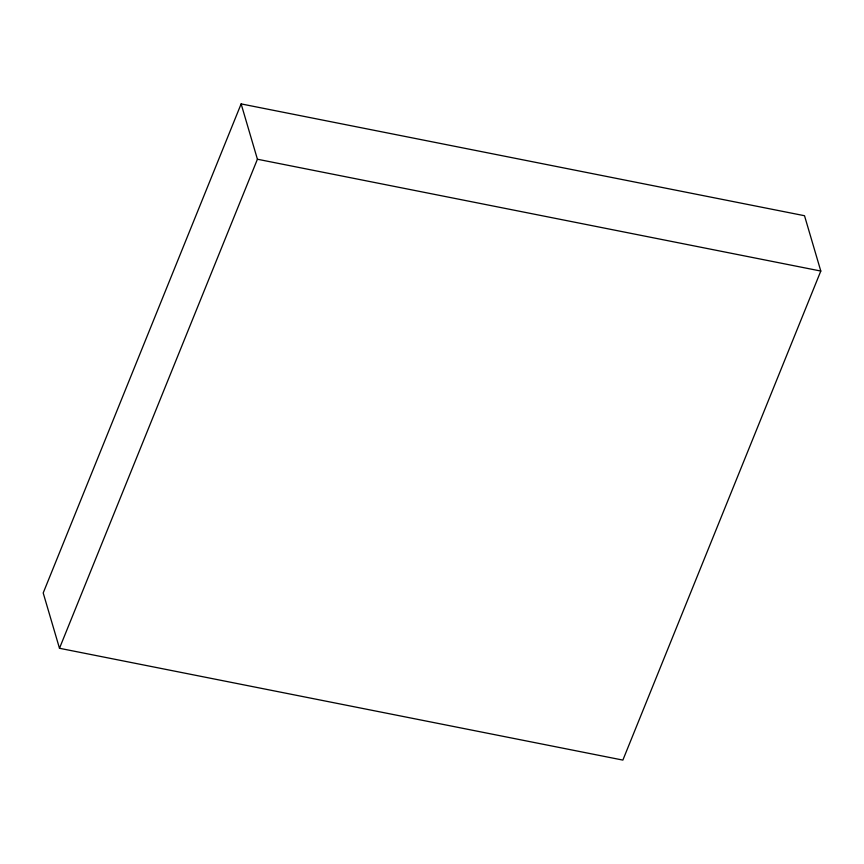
<?xml version="1.0" encoding="UTF-8"?>
<svg xmlns="http://www.w3.org/2000/svg" width="864" height="864" viewBox="0 0 864 864"><rect width="100%" height="100%" fill="white"/><g stroke="black" fill="none" stroke-linecap="round" stroke-linejoin="round"><path stroke-width="1.3" d="M241.132 103.907L43.2 592.952L59.486 648.281L622.868 760.093L820.8 271.048L804.514 215.719L241.132 103.907L257.418 159.235L59.486 648.281M257.418 159.235L820.8 271.048"/></g></svg>
